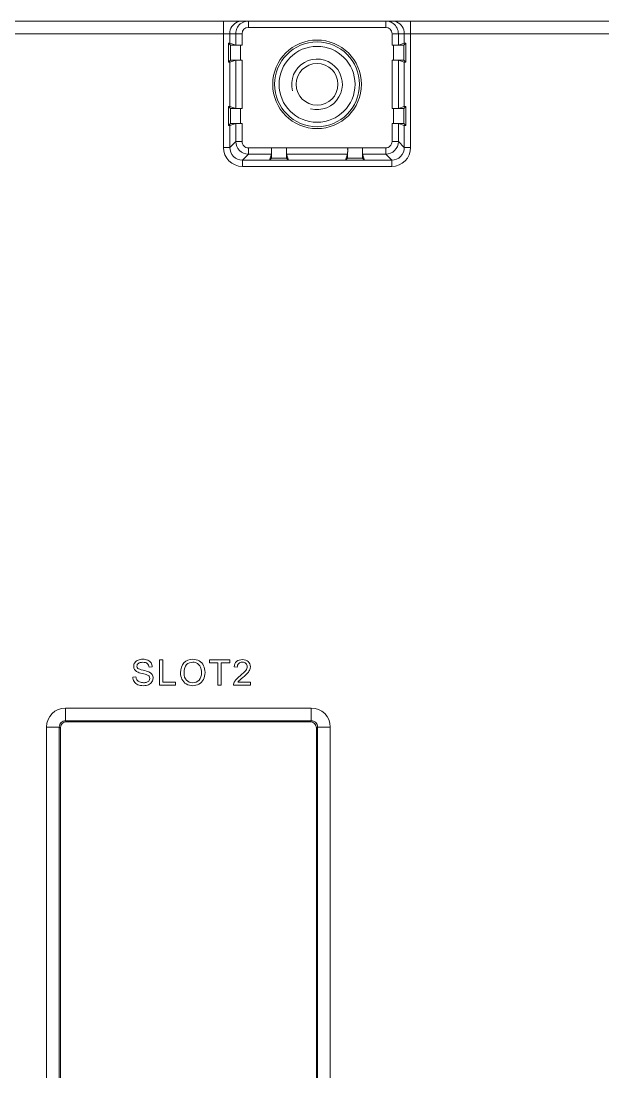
# Model space of a CAD drawing. Header units: millimetres. Extents: x 33157 to 59611, y -29750 to 1750.
# Drawn here: x 55135.6 to 55181.6, y 95.4 to 178.4 of the extents above; entities that cross this region are included whole.
import ezdxf

# ---------------------------------------------------------------- set-up
doc = ezdxf.new("R2010")
doc.units = ezdxf.units.MM
doc.layers.get('0').update_dxf_attribs({"lineweight": 18})

msp = doc.modelspace()

# ---------------------------------------------------------------- linework, layer by layer
at = {"lineweight": 9}
for p, q in [((55151.613, 178.367), (55151.613, 168.379)), ((55153.585, 178.367), (55153.585, 177.867)), ((55164.415, 178.367), (55164.415, 177.867)), ((55166.387, 178.367), (55166.387, 168.379)), ((55152.113, 177.367), (55152.113, 176.613)), ((55152.585, 177.367), (55152.585, 176.455)), ((55153.085, 177.367), (55153.085, 176.451)), ((55164.916, 177.367), (55164.916, 176.451)), ((55165.415, 177.367), (55165.415, 176.455)), ((55165.887, 177.367), (55165.887, 176.613)), ((55152.002, 176.615), (55152.002, 175.119)), ((55152.159, 176.458), (55152.159, 175.276)), ((55152.959, 176.451), (55152.959, 175.283)), ((55165.041, 176.451), (55165.041, 175.283)), ((55165.841, 176.458), (55165.841, 175.276)), ((55165.999, 176.615), (55165.999, 175.119)), ((55152.585, 175.279), (55152.585, 171.455)), ((55153.085, 175.283), (55153.085, 171.451)), ((55164.916, 175.283), (55164.916, 171.451)), ((55165.415, 175.279), (55165.415, 171.455)), ((55152.113, 175.121), (55152.113, 171.613)), ((55165.887, 175.121), (55165.887, 171.613)), ((55152.002, 171.615), (55152.002, 170.119)), ((55152.159, 171.458), (55152.159, 170.276)), ((55152.959, 171.451), (55152.959, 170.283)), ((55165.041, 171.451), (55165.041, 170.283)), ((55165.841, 171.458), (55165.841, 170.276)), ((55165.999, 171.615), (55165.999, 170.119)), ((55152.585, 170.279), (55152.585, 168.851)), ((55153.085, 170.283), (55153.085, 168.851)), ((55164.916, 170.283), (55164.916, 168.851)), ((55165.415, 170.279), (55165.415, 168.851)), ((55152.113, 170.121), (55152.113, 168.379)), ((55165.887, 170.121), (55165.887, 168.379)), ((55153.585, 168.352), (55153.585, 167.852)), ((55164.416, 168.352), (55164.416, 167.852)), ((55153.113, 167.38), (55153.113, 166.88)), ((55164.888, 167.38), (55164.888, 166.88)), ((55139.159, 124.108), (55139.159, 123.108)), ((55158.542, 124.108), (55158.542, 123.108)), ((55137.659, 122.608), (55137.659, 67.776)), ((55138.659, 122.608), (55138.659, 67.776)), ((55138.744, 122.523), (55138.744, 67.861)), ((55158.956, 122.523), (55158.956, 67.861)), ((55159.042, 122.608), (55159.042, 67.776)), ((55160.042, 122.608), (55160.042, 67.776))]:
    msp.add_line(p, q, dxfattribs=at)
for points in [[(54962.613, 178.367), (54962.613, 178.367), (55225.5, 178.367), (55225.5, 178.367)], [(55152.73, 178.291), (55152.357, 178.136), (55152.113, 177.771), (55152.113, 177.367)], [(55152.678, 177.788), (55152.617, 177.657), (55152.585, 177.511), (55152.585, 177.367)], [(55152.784, 177.965), (55152.742, 177.91), (55152.707, 177.85), (55152.678, 177.788)], [(55152.73, 178.291), (55152.85, 178.341), (55152.983, 178.367), (55153.113, 178.367)], [(55153.585, 178.367), (55153.269, 178.367), (55152.972, 178.218), (55152.784, 177.965)], [(55153.585, 177.867), (55153.309, 177.867), (55153.085, 177.643), (55153.085, 177.367)], [(55164.415, 177.867), (55164.415, 177.867), (55153.585, 177.867), (55153.585, 177.867)], [(55164.836, 178.274), (55164.706, 178.335), (55164.559, 178.367), (55164.415, 178.367)], [(55164.916, 177.367), (55164.916, 177.643), (55164.692, 177.867), (55164.415, 177.867)], [(55165.013, 178.168), (55164.958, 178.21), (55164.899, 178.245), (55164.836, 178.274)], [(55165.27, 178.291), (55165.15, 178.341), (55165.018, 178.367), (55164.888, 178.367)], [(55165.415, 177.367), (55165.415, 177.683), (55165.266, 177.98), (55165.013, 178.168)], [(55165.887, 177.367), (55165.887, 177.771), (55165.644, 178.136), (55165.27, 178.291)], [(55119.916, 177.367), (55119.916, 177.367), (55153.085, 177.367), (55153.085, 177.367)], [(55164.916, 177.367), (55164.916, 177.367), (55198.085, 177.367), (55198.085, 177.367)], [(55152.159, 176.458), (55152.159, 176.458), (55152.002, 176.615), (55152.002, 176.615)], [(55152.113, 176.613), (55152.11, 176.614), (55152.071, 176.615), (55152.002, 176.615)], [(55152.113, 176.613), (55152.113, 176.613), (55152.585, 176.455), (55152.585, 176.455)], [(55152.159, 176.458), (55152.163, 176.454), (55152.52, 176.451), (55152.959, 176.451)], [(55152.585, 176.455), (55152.592, 176.453), (55152.814, 176.451), (55153.085, 176.451)], [(55153.085, 176.451), (55153.085, 176.451), (55152.959, 176.451), (55152.959, 176.451)], [(55164.916, 176.451), (55164.916, 176.451), (55165.041, 176.451), (55165.041, 176.451)], [(55165.887, 176.613), (55165.887, 176.613), (55165.415, 176.455), (55165.415, 176.455)], [(55165.841, 176.458), (55165.841, 176.458), (55165.999, 176.615), (55165.999, 176.615)], [(55165.999, 176.615), (55165.929, 176.615), (55165.89, 176.614), (55165.887, 176.613)], [(55152.159, 175.276), (55152.159, 175.276), (55152.002, 175.119), (55152.002, 175.119)], [(55152.113, 175.121), (55152.113, 175.121), (55152.585, 175.279), (55152.585, 175.279)], [(55153.085, 175.283), (55153.085, 175.283), (55152.959, 175.283), (55152.959, 175.283)], [(55164.916, 175.283), (55164.916, 175.283), (55165.041, 175.283), (55165.041, 175.283)], [(55165.415, 175.279), (55165.408, 175.281), (55165.187, 175.283), (55164.916, 175.283)], [(55165.841, 175.276), (55165.838, 175.28), (55165.48, 175.283), (55165.041, 175.283)], [(55165.887, 175.121), (55165.887, 175.121), (55165.415, 175.279), (55165.415, 175.279)], [(55165.841, 175.276), (55165.841, 175.276), (55165.999, 175.119), (55165.999, 175.119)], [(55152.002, 175.119), (55152.071, 175.119), (55152.11, 175.12), (55152.113, 175.121)], [(55165.887, 175.121), (55165.89, 175.12), (55165.929, 175.119), (55165.999, 175.119)], [(55152.159, 171.458), (55152.159, 171.458), (55152.002, 171.615), (55152.002, 171.615)], [(55152.113, 171.613), (55152.11, 171.614), (55152.071, 171.615), (55152.002, 171.615)], [(55152.113, 171.613), (55152.113, 171.613), (55152.585, 171.455), (55152.585, 171.455)], [(55152.159, 171.458), (55152.163, 171.454), (55152.52, 171.451), (55152.959, 171.451)], [(55152.585, 171.455), (55152.592, 171.453), (55152.814, 171.451), (55153.085, 171.451)], [(55153.085, 171.451), (55153.085, 171.451), (55152.959, 171.451), (55152.959, 171.451)], [(55164.916, 171.451), (55164.916, 171.451), (55165.041, 171.451), (55165.041, 171.451)], [(55165.887, 171.613), (55165.887, 171.613), (55165.415, 171.455), (55165.415, 171.455)], [(55165.841, 171.458), (55165.841, 171.458), (55165.999, 171.615), (55165.999, 171.615)], [(55165.999, 171.615), (55165.929, 171.615), (55165.89, 171.614), (55165.887, 171.613)], [(55152.159, 170.276), (55152.159, 170.276), (55152.002, 170.119), (55152.002, 170.119)], [(55152.113, 170.121), (55152.113, 170.121), (55152.585, 170.279), (55152.585, 170.279)], [(55153.085, 170.283), (55153.085, 170.283), (55152.959, 170.283), (55152.959, 170.283)], [(55164.916, 170.283), (55164.916, 170.283), (55165.041, 170.283), (55165.041, 170.283)], [(55165.415, 170.279), (55165.408, 170.281), (55165.187, 170.283), (55164.916, 170.283)], [(55165.841, 170.276), (55165.838, 170.28), (55165.48, 170.283), (55165.041, 170.283)], [(55165.887, 170.121), (55165.887, 170.121), (55165.415, 170.279), (55165.415, 170.279)], [(55165.841, 170.276), (55165.841, 170.276), (55165.999, 170.119), (55165.999, 170.119)], [(55152.002, 170.119), (55152.071, 170.119), (55152.11, 170.12), (55152.113, 170.121)], [(55165.887, 170.121), (55165.89, 170.12), (55165.929, 170.119), (55165.999, 170.119)], [(55152.585, 168.851), (55152.585, 168.851), (55152.113, 168.379), (55152.113, 168.379)], [(55153.085, 168.851), (55153.085, 168.851), (55152.585, 168.851), (55152.585, 168.851)], [(55152.585, 168.851), (55152.585, 168.299), (55153.033, 167.852), (55153.585, 167.852)], [(55164.416, 167.852), (55164.968, 167.852), (55165.415, 168.299), (55165.415, 168.851)], [(55164.916, 168.851), (55164.916, 168.851), (55165.415, 168.851), (55165.415, 168.851)], [(55165.415, 168.851), (55165.415, 168.851), (55165.887, 168.379), (55165.887, 168.379)], [(55151.613, 168.379), (55151.613, 168.379), (55152.113, 168.379), (55152.113, 168.379)], [(55151.613, 168.379), (55151.613, 167.551), (55152.284, 166.88), (55153.113, 166.88)], [(55153.585, 167.852), (55153.585, 167.852), (55153.113, 167.38), (55153.113, 167.38)], [(55153.585, 168.352), (55153.585, 168.352), (55155.416, 168.339), (55155.416, 168.339)], [(55153.585, 167.852), (55153.585, 167.852), (55155.412, 167.852), (55155.412, 167.852)], [(55155.254, 167.38), (55155.254, 167.38), (55155.412, 167.852), (55155.412, 167.852)], [(55155.416, 168.339), (55155.416, 168.339), (55162.584, 168.339), (55162.584, 168.339)], [(55156.589, 167.852), (55156.589, 167.852), (55161.412, 167.852), (55161.412, 167.852)], [(55156.746, 167.38), (55156.746, 167.38), (55156.589, 167.852), (55156.589, 167.852)], [(55161.254, 167.38), (55161.254, 167.38), (55161.412, 167.852), (55161.412, 167.852)], [(55162.584, 168.339), (55162.584, 168.339), (55164.416, 168.352), (55164.416, 168.352)], [(55162.589, 167.852), (55162.589, 167.852), (55164.416, 167.852), (55164.416, 167.852)], [(55162.746, 167.38), (55162.746, 167.38), (55162.589, 167.852), (55162.589, 167.852)], [(55164.416, 167.852), (55164.416, 167.852), (55164.888, 167.38), (55164.888, 167.38)], [(55164.888, 166.88), (55165.716, 166.88), (55166.387, 167.551), (55166.387, 168.379)], [(55166.387, 168.379), (55166.387, 168.379), (55165.887, 168.379), (55165.887, 168.379)], [(55153.113, 166.88), (55153.113, 166.88), (55164.888, 166.88), (55164.888, 166.88)], [(55153.113, 167.38), (55153.113, 167.38), (55155.254, 167.38), (55155.254, 167.38)], [(55155.254, 167.37), (55155.254, 167.37), (55156.747, 167.37), (55156.747, 167.37)], [(55155.409, 167.526), (55155.409, 167.526), (55155.254, 167.37), (55155.254, 167.37)], [(55155.409, 167.526), (55155.409, 167.526), (55156.591, 167.526), (55156.591, 167.526)], [(55156.591, 167.526), (55156.591, 167.526), (55156.746, 167.375), (55156.746, 167.375)], [(55156.746, 167.38), (55156.746, 167.38), (55161.254, 167.38), (55161.254, 167.38)], [(55156.746, 167.371), (55156.746, 167.371), (55156.747, 167.37), (55156.747, 167.37)], [(55161.254, 167.37), (55161.254, 167.37), (55162.747, 167.37), (55162.747, 167.37)], [(55161.409, 167.526), (55161.409, 167.526), (55161.254, 167.37), (55161.254, 167.37)], [(55161.409, 167.526), (55161.409, 167.526), (55162.591, 167.526), (55162.591, 167.526)], [(55162.591, 167.526), (55162.591, 167.526), (55162.746, 167.375), (55162.746, 167.375)], [(55162.746, 167.38), (55162.746, 167.38), (55164.888, 167.38), (55164.888, 167.38)], [(55162.746, 167.371), (55162.746, 167.371), (55162.747, 167.37), (55162.747, 167.37)], [(55139.159, 124.108), (55138.33, 124.108), (55137.659, 123.437), (55137.659, 122.608)], [(55139.159, 124.108), (55139.159, 124.108), (55158.542, 124.108), (55158.542, 124.108)], [(55160.042, 122.608), (55160.041, 123.437), (55159.37, 124.108), (55158.542, 124.108)], [(55139.244, 123.023), (55138.968, 123.023), (55138.744, 122.799), (55138.744, 122.523)], [(55139.159, 123.108), (55139.159, 123.108), (55158.542, 123.108), (55158.542, 123.108)], [(55139.244, 123.023), (55139.244, 123.023), (55158.456, 123.023), (55158.456, 123.023)], [(55139.244, 123.023), (55139.244, 123.023), (55139.159, 123.108), (55139.159, 123.108)], [(55158.542, 123.108), (55158.542, 123.108), (55158.456, 123.023), (55158.456, 123.023)], [(55158.956, 122.523), (55158.956, 122.799), (55158.732, 123.023), (55158.456, 123.023)], [(55137.659, 122.608), (55137.659, 122.608), (55138.659, 122.608), (55138.659, 122.608)], [(55138.744, 122.523), (55138.744, 122.523), (55138.659, 122.608), (55138.659, 122.608)], [(55159.042, 122.608), (55159.042, 122.608), (55158.956, 122.523), (55158.956, 122.523)], [(55160.042, 122.608), (55160.042, 122.608), (55159.042, 122.608), (55159.042, 122.608)]]:
    msp.add_open_spline(points, degree=3, dxfattribs=at)
for points, knots in [([(55162.5, 173.367), (55162.5, 175.3), (55160.933, 176.867), (55159, 176.867), (55157.067, 176.867), (55155.5, 175.3), (55155.5, 173.367), (55155.5, 171.434), (55157.067, 169.867), (55159, 169.867), (55160.933, 169.867), (55162.5, 171.434), (55162.5, 173.367)], [0, 0, 0, 0, 152414.619702, 152414.619702, 152414.619702, 304829.239404, 304829.239404, 304829.239404, 457243.859106, 457243.859106, 457243.859106, 609658.478809, 609658.478809, 609658.478809, 609658.478809]), ([(55162.35, 173.367), (55162.35, 175.217), (55160.85, 176.717), (55159, 176.717), (55157.15, 176.717), (55155.65, 175.217), (55155.65, 173.367), (55155.65, 171.517), (55157.15, 170.017), (55159, 170.017), (55160.85, 170.017), (55162.35, 171.517), (55162.35, 173.367)], [0, 0, 0, 0, 152415.187755, 152415.187755, 152415.187755, 304830.37551, 304830.37551, 304830.37551, 457245.563266, 457245.563266, 457245.563266, 609660.751021, 609660.751021, 609660.751021, 609660.751021]), ([(55162, 173.367), (55162, 175.024), (55160.657, 176.367), (55159, 176.367), (55157.343, 176.367), (55156, 175.024), (55156, 173.367), (55156, 171.71), (55157.343, 170.367), (55159, 170.367), (55160.657, 170.367), (55162, 171.71), (55162, 173.367)], [0, 0, 0, 0, 152416.513332, 152416.513332, 152416.513332, 304833.026664, 304833.026664, 304833.026664, 457249.539996, 457249.539996, 457249.539996, 609666.053327, 609666.053327, 609666.053327, 609666.053327]), ([(55165.014, 176.451), (55165.118, 176.451), (55165.222, 176.451), (55165.326, 176.452), (55165.374, 176.452), (55165.421, 176.452), (55165.469, 176.452), (55165.511, 176.452), (55165.553, 176.452), (55165.594, 176.453), (55165.629, 176.454), (55165.663, 176.454), (55165.698, 176.454), (55165.724, 176.454), (55165.751, 176.453), (55165.776, 176.455), (55165.791, 176.457), (55165.806, 176.459), (55165.824, 176.457), (55165.83, 176.456), (55165.837, 176.454), (55165.841, 176.458)], [0, 0, 0, 0, 144108.108559, 144108.108559, 144108.108559, 288216.217119, 288216.217119, 288216.217119, 432324.325678, 432324.325678, 432324.325678, 576432.434237, 576432.434237, 576432.434237, 720540.542797, 720540.542797, 720540.542797, 864648.651356, 864648.651356, 864648.651356, 1008756.759915, 1008756.759915, 1008756.759915, 1008756.759915]), ([(55165.014, 176.451), (55165.065, 176.451), (55165.116, 176.452), (55165.167, 176.452), (55165.21, 176.452), (55165.253, 176.451), (55165.296, 176.453), (55165.325, 176.454), (55165.353, 176.456), (55165.383, 176.454), (55165.394, 176.453), (55165.405, 176.452), (55165.415, 176.455)], [0, 0, 0, 0, 152440.632395, 152440.632395, 152440.632395, 304881.264789, 304881.264789, 304881.264789, 457321.897184, 457321.897184, 457321.897184, 609762.529578, 609762.529578, 609762.529578, 609762.529578]), ([(55152.987, 175.283), (55152.883, 175.283), (55152.778, 175.283), (55152.674, 175.282), (55152.627, 175.282), (55152.579, 175.282), (55152.532, 175.282), (55152.49, 175.282), (55152.448, 175.281), (55152.406, 175.281), (55152.372, 175.28), (55152.337, 175.279), (55152.302, 175.28), (55152.276, 175.28), (55152.25, 175.281), (55152.225, 175.279), (55152.209, 175.277), (55152.194, 175.274), (55152.176, 175.277), (55152.17, 175.278), (55152.163, 175.28), (55152.159, 175.276)], [0, 0, 0, 0, 144075.329999, 144075.329999, 144075.329999, 288150.659997, 288150.659997, 288150.659997, 432225.989996, 432225.989996, 432225.989996, 576301.319995, 576301.319995, 576301.319995, 720376.649994, 720376.649994, 720376.649994, 864451.979992, 864451.979992, 864451.979992, 1008527.309991, 1008527.309991, 1008527.309991, 1008527.309991]), ([(55152.987, 175.283), (55152.936, 175.283), (55152.885, 175.282), (55152.834, 175.282), (55152.79, 175.282), (55152.747, 175.283), (55152.704, 175.281), (55152.676, 175.28), (55152.647, 175.278), (55152.618, 175.28), (55152.607, 175.281), (55152.595, 175.282), (55152.585, 175.279)], [0, 0, 0, 0, 152407.658569, 152407.658569, 152407.658569, 304815.317137, 304815.317137, 304815.317137, 457222.975706, 457222.975706, 457222.975706, 609630.634275, 609630.634275, 609630.634275, 609630.634275]), ([(55158.483, 171.435), (55159.357, 171.201), (55160.28, 171.583), (55160.732, 172.367), (55161.185, 173.151), (55161.055, 174.141), (55160.414, 174.781), (55159.774, 175.421), (55158.784, 175.552), (55158, 175.099), (55157.216, 174.646), (55156.834, 173.724), (55157.068, 172.849)], [0, 0, 0, 0, 152423.884826, 152423.884826, 152423.884826, 304847.769653, 304847.769653, 304847.769653, 457271.654479, 457271.654479, 457271.654479, 609695.539305, 609695.539305, 609695.539305, 609695.539305]), ([(55160.65, 173.367), (55160.65, 174.278), (55159.911, 175.017), (55159, 175.017), (55158.089, 175.017), (55157.35, 174.278), (55157.35, 173.367), (55157.35, 172.456), (55158.089, 171.717), (55159, 171.717), (55159.911, 171.717), (55160.65, 172.456), (55160.65, 173.367)], [0, 0, 0, 0, 152421.626562, 152421.626562, 152421.626562, 304843.253123, 304843.253123, 304843.253123, 457264.879685, 457264.879685, 457264.879685, 609686.506247, 609686.506247, 609686.506247, 609686.506247]), ([(55165.014, 171.451), (55165.118, 171.451), (55165.222, 171.451), (55165.326, 171.452), (55165.374, 171.452), (55165.421, 171.452), (55165.469, 171.452), (55165.511, 171.452), (55165.553, 171.452), (55165.594, 171.453), (55165.629, 171.454), (55165.663, 171.454), (55165.698, 171.454), (55165.724, 171.454), (55165.751, 171.453), (55165.776, 171.455), (55165.791, 171.457), (55165.806, 171.459), (55165.824, 171.457), (55165.83, 171.456), (55165.837, 171.454), (55165.841, 171.458)], [0, 0, 0, 0, 144114.263476, 144114.263476, 144114.263476, 288228.526953, 288228.526953, 288228.526953, 432342.790429, 432342.790429, 432342.790429, 576457.053906, 576457.053906, 576457.053906, 720571.317382, 720571.317382, 720571.317382, 864685.580858, 864685.580858, 864685.580858, 1008799.844335, 1008799.844335, 1008799.844335, 1008799.844335]), ([(55165.014, 171.451), (55165.065, 171.451), (55165.116, 171.452), (55165.167, 171.452), (55165.21, 171.452), (55165.253, 171.451), (55165.296, 171.453), (55165.325, 171.454), (55165.353, 171.456), (55165.383, 171.454), (55165.394, 171.453), (55165.405, 171.452), (55165.415, 171.455)], [0, 0, 0, 0, 152447.520652, 152447.520652, 152447.520652, 304895.041305, 304895.041305, 304895.041305, 457342.561957, 457342.561957, 457342.561957, 609790.082609, 609790.082609, 609790.082609, 609790.082609]), ([(55152.987, 170.283), (55152.883, 170.283), (55152.778, 170.283), (55152.674, 170.282), (55152.627, 170.282), (55152.579, 170.282), (55152.532, 170.282), (55152.49, 170.282), (55152.448, 170.281), (55152.406, 170.281), (55152.372, 170.28), (55152.337, 170.279), (55152.302, 170.28), (55152.276, 170.28), (55152.25, 170.281), (55152.225, 170.279), (55152.209, 170.277), (55152.194, 170.274), (55152.176, 170.277), (55152.17, 170.278), (55152.163, 170.28), (55152.159, 170.276)], [0, 0, 0, 0, 144081.485096, 144081.485096, 144081.485096, 288162.970193, 288162.970193, 288162.970193, 432244.455289, 432244.455289, 432244.455289, 576325.940386, 576325.940386, 576325.940386, 720407.425482, 720407.425482, 720407.425482, 864488.910579, 864488.910579, 864488.910579, 1008570.395675, 1008570.395675, 1008570.395675, 1008570.395675]), ([(55152.987, 170.283), (55152.936, 170.283), (55152.885, 170.282), (55152.834, 170.282), (55152.79, 170.282), (55152.747, 170.283), (55152.704, 170.281), (55152.676, 170.28), (55152.647, 170.278), (55152.618, 170.28), (55152.607, 170.281), (55152.595, 170.282), (55152.585, 170.279)], [0, 0, 0, 0, 152414.547025, 152414.547025, 152414.547025, 304829.094051, 304829.094051, 304829.094051, 457243.641076, 457243.641076, 457243.641076, 609658.188101, 609658.188101, 609658.188101, 609658.188101]), ([(55153.085, 168.851), (55153.085, 168.719), (55153.137, 168.592), (55153.231, 168.498), (55153.325, 168.404), (55153.452, 168.352), (55153.585, 168.352)], [0, 0, 0, 0, 171888.03103, 171888.03103, 171888.03103, 343776.062061, 343776.062061, 343776.062061, 343776.062061]), ([(55164.416, 168.352), (55164.548, 168.352), (55164.675, 168.404), (55164.769, 168.498), (55164.863, 168.592), (55164.916, 168.719), (55164.916, 168.851)], [0, 0, 0, 0, 171923.991454, 171923.991454, 171923.991454, 343847.982908, 343847.982908, 343847.982908, 343847.982908]), ([(55152.113, 168.379), (55152.113, 168.114), (55152.218, 167.86), (55152.406, 167.672), (55152.593, 167.485), (55152.847, 167.38), (55153.113, 167.38)], [0, 0, 0, 0, 171886.256678, 171886.256678, 171886.256678, 343772.513355, 343772.513355, 343772.513355, 343772.513355]), ([(55155.409, 167.526), (55155.413, 167.53), (55155.411, 167.537), (55155.41, 167.543), (55155.408, 167.56), (55155.41, 167.575), (55155.412, 167.59), (55155.414, 167.614), (55155.413, 167.64), (55155.413, 167.666), (55155.413, 167.7), (55155.414, 167.733), (55155.414, 167.767), (55155.415, 167.808), (55155.415, 167.849), (55155.415, 167.89), (55155.415, 167.937), (55155.415, 167.983), (55155.416, 168.03), (55155.416, 168.133), (55155.416, 168.236), (55155.416, 168.339)], [0, 0, 0, 0, 144092.914916, 144092.914916, 144092.914916, 288185.829832, 288185.829832, 288185.829832, 432278.744748, 432278.744748, 432278.744748, 576371.659665, 576371.659665, 576371.659665, 720464.574581, 720464.574581, 720464.574581, 864557.489497, 864557.489497, 864557.489497, 1008650.404413, 1008650.404413, 1008650.404413, 1008650.404413]), ([(55155.416, 168.339), (55155.416, 168.277), (55155.415, 168.216), (55155.416, 168.154), (55155.416, 168.102), (55155.417, 168.05), (55155.415, 167.998), (55155.413, 167.963), (55155.411, 167.928), (55155.413, 167.892), (55155.414, 167.878), (55155.416, 167.865), (55155.412, 167.852)], [0, 0, 0, 0, 152424.878384, 152424.878384, 152424.878384, 304849.756768, 304849.756768, 304849.756768, 457274.635153, 457274.635153, 457274.635153, 609699.513537, 609699.513537, 609699.513537, 609699.513537]), ([(55156.584, 168.339), (55156.584, 168.277), (55156.585, 168.216), (55156.585, 168.154), (55156.585, 168.102), (55156.584, 168.05), (55156.586, 167.998), (55156.587, 167.963), (55156.59, 167.928), (55156.587, 167.892), (55156.586, 167.878), (55156.584, 167.865), (55156.589, 167.852)], [0, 0, 0, 0, 152428.119274, 152428.119274, 152428.119274, 304856.238548, 304856.238548, 304856.238548, 457284.357823, 457284.357823, 457284.357823, 609712.477097, 609712.477097, 609712.477097, 609712.477097]), ([(55156.584, 168.339), (55156.584, 168.236), (55156.584, 168.133), (55156.585, 168.03), (55156.585, 167.983), (55156.585, 167.937), (55156.586, 167.89), (55156.586, 167.849), (55156.586, 167.808), (55156.586, 167.767), (55156.587, 167.733), (55156.588, 167.7), (55156.587, 167.666), (55156.587, 167.64), (55156.586, 167.614), (55156.589, 167.59), (55156.59, 167.575), (55156.593, 167.56), (55156.59, 167.543), (55156.589, 167.537), (55156.587, 167.53), (55156.591, 167.526)], [0, 0, 0, 0, 144095.260837, 144095.260837, 144095.260837, 288190.521674, 288190.521674, 288190.521674, 432285.78251, 432285.78251, 432285.78251, 576381.043347, 576381.043347, 576381.043347, 720476.304184, 720476.304184, 720476.304184, 864571.565021, 864571.565021, 864571.565021, 1008666.825857, 1008666.825857, 1008666.825857, 1008666.825857]), ([(55161.409, 167.526), (55161.413, 167.53), (55161.411, 167.537), (55161.41, 167.543), (55161.408, 167.56), (55161.41, 167.575), (55161.412, 167.59), (55161.414, 167.614), (55161.413, 167.64), (55161.413, 167.666), (55161.413, 167.7), (55161.414, 167.733), (55161.414, 167.767), (55161.415, 167.808), (55161.415, 167.849), (55161.415, 167.89), (55161.415, 167.937), (55161.415, 167.983), (55161.416, 168.03), (55161.416, 168.133), (55161.416, 168.236), (55161.416, 168.339)], [0, 0, 0, 0, 144108.61233, 144108.61233, 144108.61233, 288217.224661, 288217.224661, 288217.224661, 432325.836991, 432325.836991, 432325.836991, 576434.449321, 576434.449321, 576434.449321, 720543.061652, 720543.061652, 720543.061652, 864651.673982, 864651.673982, 864651.673982, 1008760.286312, 1008760.286312, 1008760.286312, 1008760.286312]), ([(55161.416, 168.339), (55161.416, 168.277), (55161.415, 168.216), (55161.416, 168.154), (55161.416, 168.102), (55161.417, 168.05), (55161.415, 167.998), (55161.413, 167.963), (55161.411, 167.928), (55161.413, 167.892), (55161.414, 167.878), (55161.416, 167.865), (55161.412, 167.852)], [0, 0, 0, 0, 152441.484931, 152441.484931, 152441.484931, 304882.969862, 304882.969862, 304882.969862, 457324.454793, 457324.454793, 457324.454793, 609765.939724, 609765.939724, 609765.939724, 609765.939724]), ([(55162.584, 168.339), (55162.584, 168.277), (55162.585, 168.216), (55162.585, 168.154), (55162.585, 168.102), (55162.584, 168.05), (55162.586, 167.998), (55162.587, 167.963), (55162.59, 167.928), (55162.587, 167.892), (55162.586, 167.878), (55162.584, 167.865), (55162.589, 167.852)], [0, 0, 0, 0, 152444.725821, 152444.725821, 152444.725821, 304889.451642, 304889.451642, 304889.451642, 457334.177463, 457334.177463, 457334.177463, 609778.903284, 609778.903284, 609778.903284, 609778.903284]), ([(55162.584, 168.339), (55162.584, 168.236), (55162.584, 168.133), (55162.585, 168.03), (55162.585, 167.983), (55162.585, 167.937), (55162.586, 167.89), (55162.586, 167.849), (55162.586, 167.808), (55162.586, 167.767), (55162.587, 167.733), (55162.588, 167.7), (55162.587, 167.666), (55162.587, 167.64), (55162.586, 167.614), (55162.589, 167.59), (55162.59, 167.575), (55162.593, 167.56), (55162.59, 167.543), (55162.589, 167.537), (55162.587, 167.53), (55162.591, 167.526)], [0, 0, 0, 0, 144110.958251, 144110.958251, 144110.958251, 288221.916502, 288221.916502, 288221.916502, 432332.874753, 432332.874753, 432332.874753, 576443.833004, 576443.833004, 576443.833004, 720554.791255, 720554.791255, 720554.791255, 864665.749505, 864665.749505, 864665.749505, 1008776.707756, 1008776.707756, 1008776.707756, 1008776.707756]), ([(55164.888, 167.38), (55165.153, 167.38), (55165.407, 167.485), (55165.595, 167.672), (55165.782, 167.86), (55165.888, 168.114), (55165.887, 168.379)], [0, 0, 0, 0, 171927.317358, 171927.317358, 171927.317358, 343854.634715, 343854.634715, 343854.634715, 343854.634715]), ([(55139.159, 123.108), (55139.026, 123.108), (55138.899, 123.056), (55138.805, 122.962), (55138.712, 122.868), (55138.659, 122.741), (55138.659, 122.608)], [0, 0, 0, 0, 171913.871294, 171913.871294, 171913.871294, 343827.742587, 343827.742587, 343827.742587, 343827.742587]), ([(55159.042, 122.608), (55159.042, 122.741), (55158.989, 122.868), (55158.895, 122.962), (55158.801, 123.056), (55158.674, 123.108), (55158.542, 123.108)], [0, 0, 0, 0, 171976.524724, 171976.524724, 171976.524724, 343953.049447, 343953.049447, 343953.049447, 343953.049447])]:
    msp.add_open_spline(points, degree=3, knots=knots, dxfattribs=at)
for points, knots in [([(55144.455, 126.556), (55144.455, 126.556), (55144.706, 126.579), (55144.706, 126.579), (55144.718, 126.477), (55144.746, 126.394), (55144.79, 126.328), (55144.833, 126.263), (55144.901, 126.211), (55144.993, 126.17), (55145.085, 126.13), (55145.188, 126.11), (55145.303, 126.11), (55145.405, 126.11), (55145.495, 126.125), (55145.573, 126.156), (55145.651, 126.186), (55145.709, 126.228), (55145.747, 126.281), (55145.785, 126.334), (55145.804, 126.392), (55145.804, 126.454), (55145.804, 126.517), (55145.786, 126.572), (55145.749, 126.62), (55145.712, 126.667), (55145.652, 126.706), (55145.567, 126.739), (55145.513, 126.76), (55145.393, 126.793), (55145.207, 126.837), (55145.021, 126.882), (55144.892, 126.924), (55144.817, 126.963), (55144.721, 127.014), (55144.649, 127.077), (55144.602, 127.152), (55144.555, 127.227), (55144.531, 127.311), (55144.531, 127.404), (55144.531, 127.506), (55144.561, 127.602), (55144.618, 127.69), (55144.676, 127.779), (55144.76, 127.846), (55144.872, 127.892), (55144.983, 127.938), (55145.107, 127.961), (55145.243, 127.961), (55145.392, 127.961), (55145.524, 127.937), (55145.639, 127.889), (55145.753, 127.841), (55145.841, 127.77), (55145.902, 127.676), (55145.964, 127.582), (55145.997, 127.476), (55146.002, 127.357), (55146.002, 127.357), (55145.745, 127.338), (55145.745, 127.338), (55145.731, 127.465), (55145.685, 127.562), (55145.605, 127.627), (55145.526, 127.692), (55145.408, 127.724), (55145.253, 127.724), (55145.091, 127.724), (55144.973, 127.695), (55144.899, 127.635), (55144.825, 127.576), (55144.788, 127.505), (55144.788, 127.421), (55144.788, 127.349), (55144.815, 127.289), (55144.867, 127.242), (55144.918, 127.195), (55145.053, 127.147), (55145.27, 127.098), (55145.487, 127.048), (55145.636, 127.006), (55145.717, 126.969), (55145.834, 126.915), (55145.921, 126.847), (55145.977, 126.763), (55146.033, 126.681), (55146.061, 126.585), (55146.061, 126.477), (55146.061, 126.369), (55146.03, 126.269), (55145.969, 126.174), (55145.907, 126.079), (55145.819, 126.005), (55145.704, 125.952), (55145.589, 125.899), (55145.459, 125.873), (55145.315, 125.873), (55145.132, 125.873), (55144.98, 125.9), (55144.856, 125.953), (55144.733, 126.006), (55144.636, 126.086), (55144.566, 126.193), (55144.496, 126.3), (55144.459, 126.421), (55144.455, 126.556)], [0, 0, 0, 0, 135201.947513, 135201.947513, 135201.947513, 270403.895027, 270403.895027, 270403.895027, 405605.84254, 405605.84254, 405605.84254, 540807.790053, 540807.790053, 540807.790053, 676009.737567, 676009.737567, 676009.737567, 811211.68508, 811211.68508, 811211.68508, 946413.632594, 946413.632594, 946413.632594, 1081615.580107, 1081615.580107, 1081615.580107, 1216817.52762, 1216817.52762, 1216817.52762, 1352019.475134, 1352019.475134, 1352019.475134, 1487221.422647, 1487221.422647, 1487221.422647, 1622423.37016, 1622423.37016, 1622423.37016, 1757625.317674, 1757625.317674, 1757625.317674, 1892827.265187, 1892827.265187, 1892827.265187, 2028029.2127, 2028029.2127, 2028029.2127, 2163231.160214, 2163231.160214, 2163231.160214, 2298433.107727, 2298433.107727, 2298433.107727, 2433635.05524, 2433635.05524, 2433635.05524, 2568837.002754, 2568837.002754, 2568837.002754, 2704038.950267, 2704038.950267, 2704038.950267, 2839240.897781, 2839240.897781, 2839240.897781, 2974442.845294, 2974442.845294, 2974442.845294, 3109644.792807, 3109644.792807, 3109644.792807, 3244846.740321, 3244846.740321, 3244846.740321, 3380048.687834, 3380048.687834, 3380048.687834, 3515250.635347, 3515250.635347, 3515250.635347, 3650452.582861, 3650452.582861, 3650452.582861, 3785654.530374, 3785654.530374, 3785654.530374, 3920856.477887, 3920856.477887, 3920856.477887, 4056058.425401, 4056058.425401, 4056058.425401, 4191260.372914, 4191260.372914, 4191260.372914, 4326462.320427, 4326462.320427, 4326462.320427, 4461664.267941, 4461664.267941, 4461664.267941, 4596866.215454, 4596866.215454, 4596866.215454, 4732068.162968, 4732068.162968, 4732068.162968, 4732068.162968]), ([(55146.571, 125.907), (55146.571, 125.907), (55146.571, 127.928), (55146.571, 127.928), (55146.571, 127.928), (55146.839, 127.928), (55146.839, 127.928), (55146.839, 127.928), (55146.839, 126.144), (55146.839, 126.144), (55146.839, 126.144), (55147.832, 126.144), (55147.832, 126.144), (55147.832, 126.144), (55147.832, 125.907), (55147.832, 125.907), (55147.832, 125.907), (55146.571, 125.907), (55146.571, 125.907)], [0, 0, 0, 0, 145963.308714, 145963.308714, 145963.308714, 291926.617429, 291926.617429, 291926.617429, 437889.926143, 437889.926143, 437889.926143, 583853.234857, 583853.234857, 583853.234857, 729816.543571, 729816.543571, 729816.543571, 875779.852286, 875779.852286, 875779.852286, 875779.852286]), ([(55148.226, 126.89), (55148.226, 127.225), (55148.317, 127.488), (55148.497, 127.677), (55148.677, 127.867), (55148.909, 127.961), (55149.194, 127.961), (55149.381, 127.961), (55149.549, 127.917), (55149.699, 127.828), (55149.849, 127.739), (55149.963, 127.615), (55150.042, 127.455), (55150.12, 127.296), (55150.16, 127.116), (55150.16, 126.914), (55150.16, 126.709), (55150.118, 126.526), (55150.035, 126.365), (55149.953, 126.203), (55149.836, 126.08), (55149.684, 125.998), (55149.532, 125.914), (55149.368, 125.873), (55149.193, 125.873), (55149.003, 125.873), (55148.833, 125.919), (55148.683, 126.011), (55148.533, 126.103), (55148.419, 126.228), (55148.342, 126.387), (55148.265, 126.545), (55148.226, 126.713), (55148.226, 126.89)], [0, 0, 0, 0, 140073.721599, 140073.721599, 140073.721599, 280147.443197, 280147.443197, 280147.443197, 420221.164796, 420221.164796, 420221.164796, 560294.886394, 560294.886394, 560294.886394, 700368.607993, 700368.607993, 700368.607993, 840442.329592, 840442.329592, 840442.329592, 980516.05119, 980516.05119, 980516.05119, 1120589.772789, 1120589.772789, 1120589.772789, 1260663.494387, 1260663.494387, 1260663.494387, 1400737.215986, 1400737.215986, 1400737.215986, 1540810.937585, 1540810.937585, 1540810.937585, 1540810.937585]), ([(55151.174, 125.907), (55151.174, 125.907), (55151.174, 127.69), (55151.174, 127.69), (55151.174, 127.69), (55150.508, 127.69), (55150.508, 127.69), (55150.508, 127.69), (55150.508, 127.928), (55150.508, 127.928), (55150.508, 127.928), (55152.108, 127.928), (55152.108, 127.928), (55152.108, 127.928), (55152.108, 127.69), (55152.108, 127.69), (55152.108, 127.69), (55151.442, 127.69), (55151.442, 127.69), (55151.442, 127.69), (55151.442, 125.907), (55151.442, 125.907), (55151.442, 125.907), (55151.174, 125.907), (55151.174, 125.907)], [0, 0, 0, 0, 142727.501581, 142727.501581, 142727.501581, 285455.003163, 285455.003163, 285455.003163, 428182.504744, 428182.504744, 428182.504744, 570910.006326, 570910.006326, 570910.006326, 713637.507907, 713637.507907, 713637.507907, 856365.009488, 856365.009488, 856365.009488, 999092.51107, 999092.51107, 999092.51107, 1141820.012651, 1141820.012651, 1141820.012651, 1141820.012651]), ([(55153.743, 126.144), (55153.743, 126.144), (55153.743, 125.907), (55153.743, 125.907), (55153.743, 125.907), (55152.405, 125.907), (55152.405, 125.907), (55152.404, 125.967), (55152.413, 126.024), (55152.435, 126.079), (55152.469, 126.17), (55152.524, 126.26), (55152.6, 126.348), (55152.675, 126.436), (55152.784, 126.538), (55152.924, 126.653), (55153.143, 126.833), (55153.292, 126.976), (55153.369, 127.081), (55153.447, 127.186), (55153.486, 127.286), (55153.486, 127.38), (55153.486, 127.478), (55153.451, 127.561), (55153.381, 127.629), (55153.31, 127.696), (55153.218, 127.73), (55153.104, 127.73), (55152.985, 127.73), (55152.889, 127.694), (55152.817, 127.623), (55152.745, 127.552), (55152.708, 127.453), (55152.707, 127.326), (55152.707, 127.326), (55152.453, 127.352), (55152.453, 127.352), (55152.471, 127.542), (55152.537, 127.687), (55152.651, 127.786), (55152.765, 127.886), (55152.918, 127.936), (55153.11, 127.936), (55153.304, 127.936), (55153.458, 127.882), (55153.571, 127.775), (55153.684, 127.667), (55153.74, 127.533), (55153.74, 127.374), (55153.74, 127.293), (55153.724, 127.214), (55153.691, 127.136), (55153.658, 127.057), (55153.603, 126.975), (55153.526, 126.889), (55153.449, 126.802), (55153.321, 126.683), (55153.143, 126.533), (55152.994, 126.408), (55152.898, 126.323), (55152.856, 126.278), (55152.814, 126.234), (55152.779, 126.189), (55152.751, 126.144), (55152.751, 126.144), (55153.743, 126.144), (55153.743, 126.144)], [0, 0, 0, 0, 136534.839361, 136534.839361, 136534.839361, 273069.678722, 273069.678722, 273069.678722, 409604.518082, 409604.518082, 409604.518082, 546139.357443, 546139.357443, 546139.357443, 682674.196804, 682674.196804, 682674.196804, 819209.036165, 819209.036165, 819209.036165, 955743.875526, 955743.875526, 955743.875526, 1092278.714887, 1092278.714887, 1092278.714887, 1228813.554247, 1228813.554247, 1228813.554247, 1365348.393608, 1365348.393608, 1365348.393608, 1501883.232969, 1501883.232969, 1501883.232969, 1638418.07233, 1638418.07233, 1638418.07233, 1774952.911691, 1774952.911691, 1774952.911691, 1911487.751052, 1911487.751052, 1911487.751052, 2048022.590412, 2048022.590412, 2048022.590412, 2184557.429773, 2184557.429773, 2184557.429773, 2321092.269134, 2321092.269134, 2321092.269134, 2457627.108495, 2457627.108495, 2457627.108495, 2594161.947856, 2594161.947856, 2594161.947856, 2730696.787217, 2730696.787217, 2730696.787217, 2867231.626577, 2867231.626577, 2867231.626577, 3003766.465938, 3003766.465938, 3003766.465938, 3003766.465938]), ([(55148.503, 126.886), (55148.503, 126.643), (55148.568, 126.451), (55148.699, 126.311), (55148.83, 126.172), (55148.994, 126.102), (55149.192, 126.102), (55149.393, 126.102), (55149.558, 126.172), (55149.688, 126.313), (55149.818, 126.454), (55149.883, 126.655), (55149.883, 126.914), (55149.883, 127.079), (55149.855, 127.222), (55149.8, 127.344), (55149.744, 127.467), (55149.663, 127.562), (55149.556, 127.629), (55149.449, 127.696), (55149.329, 127.73), (55149.196, 127.73), (55149.007, 127.73), (55148.844, 127.665), (55148.708, 127.535), (55148.571, 127.405), (55148.503, 127.189), (55148.503, 126.886)], [0, 0, 0, 0, 141649.927818, 141649.927818, 141649.927818, 283299.855636, 283299.855636, 283299.855636, 424949.783454, 424949.783454, 424949.783454, 566599.711271, 566599.711271, 566599.711271, 708249.639089, 708249.639089, 708249.639089, 849899.566907, 849899.566907, 849899.566907, 991549.494725, 991549.494725, 991549.494725, 1133199.422543, 1133199.422543, 1133199.422543, 1274849.350361, 1274849.350361, 1274849.350361, 1274849.350361])]:
    msp.add_open_spline(points, degree=3, knots=knots)

doc.saveas('drawing.dxf')
